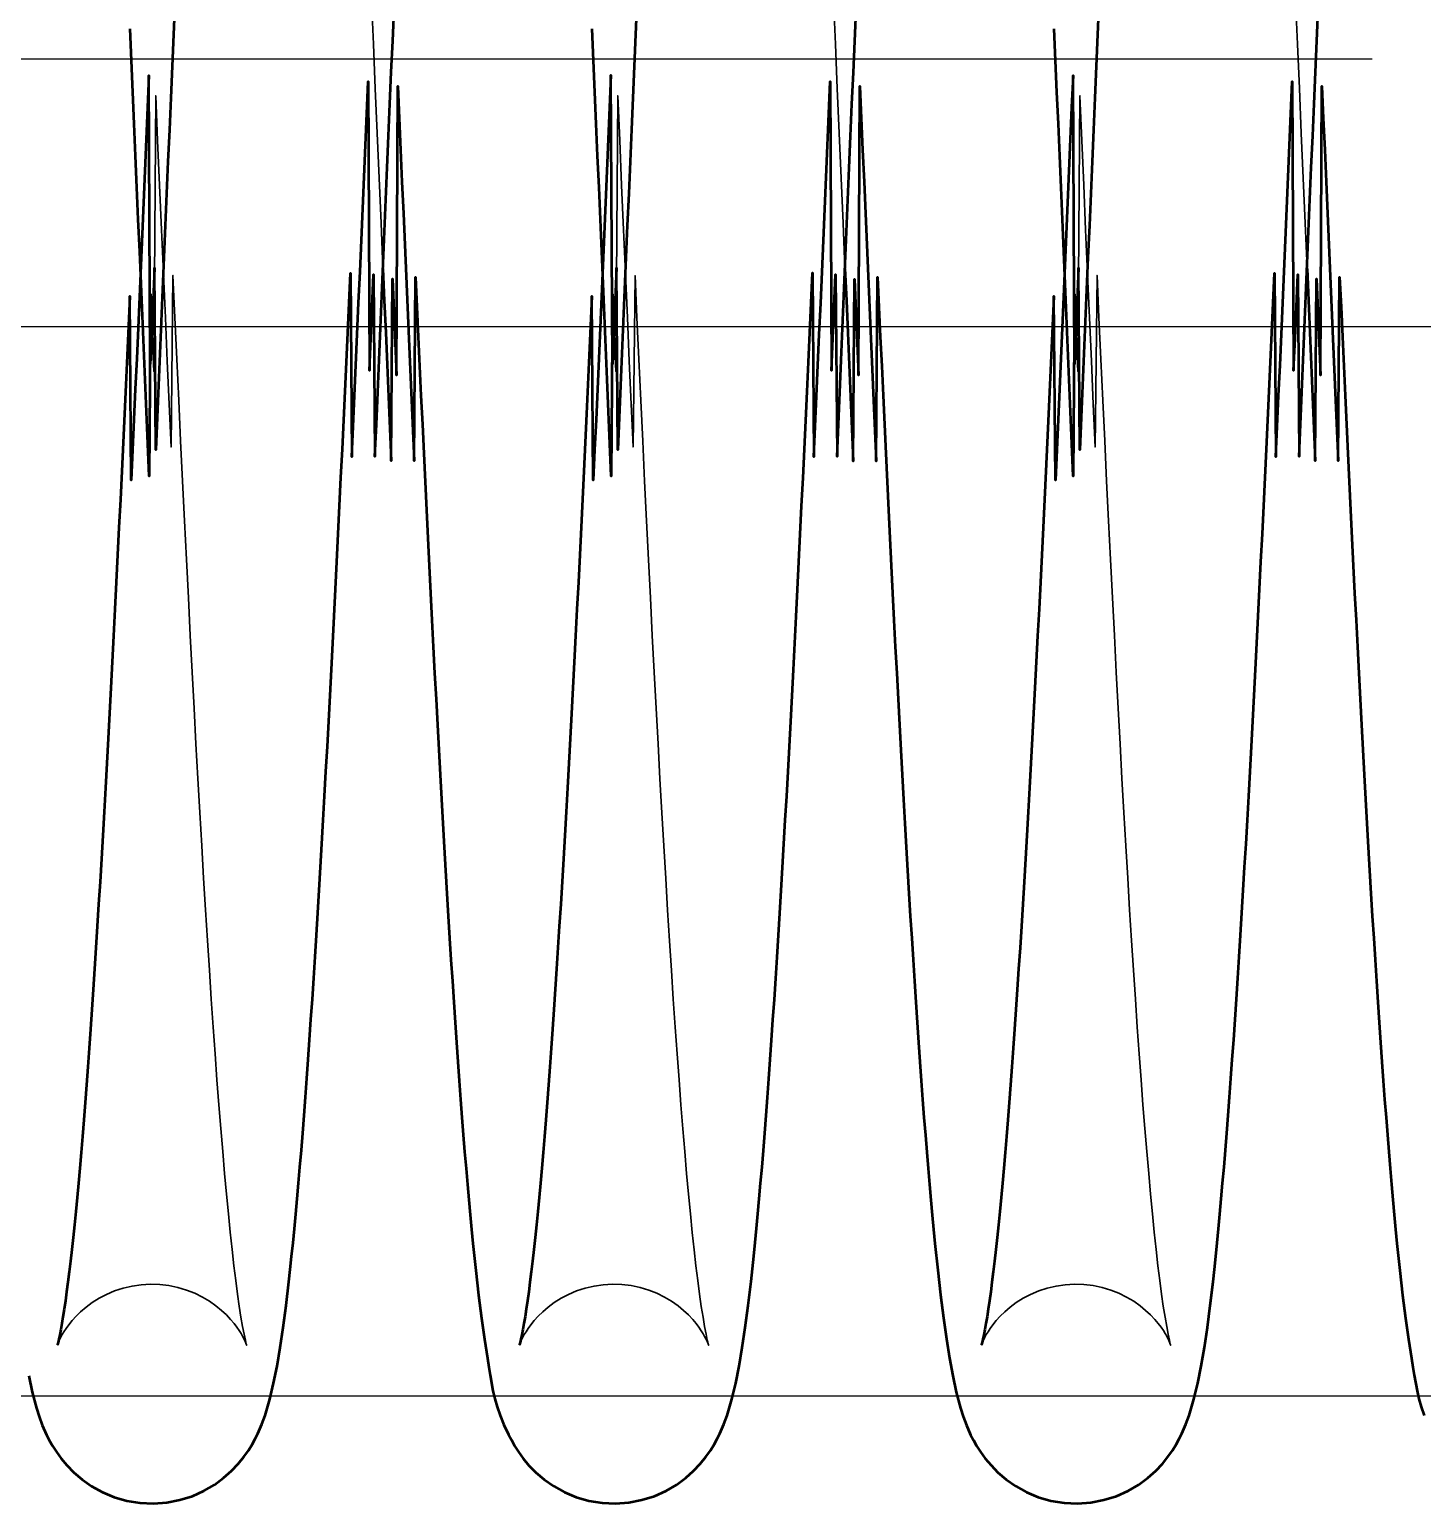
# Model space of a CAD drawing. Header units: millimetres. Extents: x 1448 to 104164, y -19509 to -89.
# Drawn here: x 83902.2 to 83954.3, y -3056.7 to -3001.5 of the extents above; entities that cross this region are included whole.
import ezdxf

# ---------------------------------------------------------------- set-up
doc = ezdxf.new("R2010")
doc.units = ezdxf.units.MM
doc.header["$LTSCALE"] = 60
doc.header["$MEASUREMENT"] = 0
doc.linetypes.add('CENTER', pattern=[2, 1.25, -0.25, 0.25, -0.25])
doc.layers.get('0').update_dxf_attribs({"linetype": 'CONTINUOUS'})
doc.layers.add('cen', color=14, linetype='CONTINUOUS')
doc.layers.add('가려진 것(ISO)', color=7, linetype='CONTINUOUS', lineweight=35)
doc.layers.add('가시적인 것(ISO)', color=7, linetype='CONTINUOUS', lineweight=50)

# ---------------------------------------------------------------- blocks, each defined once
blk = doc.blocks.new('토션스프링1')
at = {"layer": '가려진 것(ISO)', "flags": 128}
for points in [[(21463094.036, -50955456.936), (21463093.965, -50955458.59), (21463093.893, -50955460.254), (21463093.821, -50955461.927), (21463093.749, -50955463.607), (21463093.677, -50955465.293), (21463093.606, -50955466.981)], [(21463111.312, -50955456.939), (21463111.24, -50955458.591), (21463111.169, -50955460.254), (21463111.097, -50955461.926), (21463111.025, -50955463.606), (21463110.953, -50955465.292), (21463110.881, -50955466.982)], [(21463128.588, -50955456.936), (21463128.516, -50955458.59), (21463128.444, -50955460.254), (21463128.373, -50955461.927), (21463128.301, -50955463.607), (21463128.229, -50955465.293), (21463128.157, -50955466.981)], [(21463105.784, -50955507.244), (21463105.779, -50955507.229), (21463105.76, -50955507.177), (21463105.719, -50955507.083), (21463105.648, -50955506.94), (21463105.597, -50955506.847), (21463105.532, -50955506.739), (21463105.452, -50955506.617), (21463105.351, -50955506.478), (21463105.228, -50955506.326), (21463105.081, -50955506.163), (21463104.908, -50955505.994), (21463104.706, -50955505.822), (21463104.476, -50955505.652), (21463104.22, -50955505.491), (21463103.94, -50955505.344), (21463103.639, -50955505.217), (21463103.32, -50955505.114), (21463102.987, -50955505.035), (21463102.644, -50955504.985), (21463102.297, -50955504.965), (21463101.95, -50955504.976), (21463101.605, -50955505.017), (21463101.268, -50955505.086), (21463100.945, -50955505.182), (21463100.639, -50955505.303), (21463100.352, -50955505.445), (21463100.087, -50955505.602), (21463099.849, -50955505.768), (21463099.639, -50955505.94), (21463099.457, -50955506.111), (21463099.301, -50955506.277), (21463099.172, -50955506.432), (21463099.064, -50955506.572), (21463098.977, -50955506.699), (21463098.906, -50955506.811), (21463098.851, -50955506.91), (21463098.776, -50955507.065), (21463098.732, -50955507.166), (21463098.71, -50955507.224), (21463098.703, -50955507.244), (21463098.706, -50955507.234), (21463098.717, -50955507.197), (21463098.732, -50955507.137), (21463098.75, -50955507.056), (21463098.797, -50955506.837), (21463098.853, -50955506.547), (21463098.915, -50955506.195), (21463098.979, -50955505.788), (21463099.044, -50955505.333), (21463099.11, -50955504.827), (21463099.178, -50955504.272), (21463099.246, -50955503.671), (21463099.315, -50955503.023), (21463099.385, -50955502.331), (21463099.456, -50955501.596), (21463099.526, -50955500.819), (21463099.598, -50955500.001), (21463099.669, -50955499.144), (21463099.74, -50955498.25), (21463099.811, -50955497.319), (21463099.882, -50955496.353), (21463099.953, -50955495.347), (21463100.024, -50955494.304), (21463100.095, -50955493.225), (21463100.167, -50955492.111), (21463100.238, -50955490.962), (21463100.31, -50955489.781), (21463100.382, -50955488.569), (21463100.453, -50955487.327), (21463100.525, -50955486.056), (21463100.596, -50955484.757), (21463100.668, -50955483.432), (21463100.739, -50955482.082), (21463100.81, -50955480.705), (21463100.882, -50955479.3), (21463100.954, -50955477.869), (21463101.025, -50955476.413), (21463101.097, -50955474.934), (21463101.169, -50955473.433), (21463101.241, -50955471.913), (21463101.312, -50955470.373), (21463101.384, -50955468.817), (21463101.456, -50955467.245), (21463101.527, -50955473.659), (21463101.599, -50955472.061), (21463101.67, -50955470.451), (21463101.741, -50955468.826), (21463101.813, -50955467.186), (21463101.885, -50955465.534), (21463101.956, -50955463.871), (21463102.028, -50955462.2), (21463102.1, -50955460.521), (21463102.172, -50955470.836), (21463102.244, -50955469.147)], [(21463123.06, -50955507.244), (21463123.055, -50955507.229), (21463123.035, -50955507.177), (21463122.995, -50955507.083), (21463122.924, -50955506.94), (21463122.873, -50955506.847), (21463122.808, -50955506.739), (21463122.727, -50955506.616), (21463122.627, -50955506.478), (21463122.504, -50955506.325), (21463122.356, -50955506.162), (21463122.183, -50955505.993), (21463121.982, -50955505.821), (21463121.751, -50955505.652), (21463121.494, -50955505.491), (21463121.214, -50955505.344), (21463120.914, -50955505.217), (21463120.595, -50955505.113), (21463120.261, -50955505.035), (21463119.918, -50955504.985), (21463119.571, -50955504.965), (21463119.224, -50955504.976), (21463118.879, -50955505.017), (21463118.542, -50955505.087), (21463118.219, -50955505.183), (21463117.912, -50955505.304), (21463117.626, -50955505.445), (21463117.362, -50955505.603), (21463117.123, -50955505.77), (21463116.913, -50955505.941), (21463116.731, -50955506.112), (21463116.576, -50955506.278), (21463116.447, -50955506.433), (21463116.34, -50955506.574), (21463116.253, -50955506.702), (21463116.184, -50955506.815), (21463116.129, -50955506.913), (21463116.052, -50955507.065), (21463116.008, -50955507.166), (21463115.986, -50955507.223), (21463115.979, -50955507.244), (21463115.982, -50955507.234), (21463115.992, -50955507.197), (21463116.008, -50955507.136), (21463116.028, -50955507.055), (21463116.074, -50955506.836), (21463116.129, -50955506.549), (21463116.189, -50955506.199), (21463116.254, -50955505.792), (21463116.32, -50955505.333), (21463116.387, -50955504.828), (21463116.454, -50955504.275), (21463116.522, -50955503.674), (21463116.591, -50955503.027), (21463116.661, -50955502.336), (21463116.731, -50955501.601), (21463116.802, -50955500.825), (21463116.873, -50955500.007), (21463116.944, -50955499.15), (21463117.015, -50955498.254), (21463117.086, -50955497.322), (21463117.158, -50955496.353), (21463117.229, -50955495.35), (21463117.3, -50955494.31), (21463117.371, -50955493.232), (21463117.442, -50955492.119), (21463117.514, -50955490.971), (21463117.585, -50955489.79), (21463117.657, -50955488.577), (21463117.729, -50955487.333), (21463117.8, -50955486.061), (21463117.872, -50955484.76), (21463117.943, -50955483.433), (21463118.015, -50955482.08), (21463118.086, -50955480.703), (21463118.158, -50955479.301), (21463118.229, -50955477.873), (21463118.301, -50955476.418), (21463118.372, -50955474.94), (21463118.444, -50955473.44), (21463118.516, -50955471.919), (21463118.588, -50955470.378), (21463118.66, -50955468.82), (21463118.731, -50955467.246), (21463118.803, -50955473.657), (21463118.875, -50955472.056), (21463118.946, -50955470.443), (21463119.017, -50955468.82), (21463119.089, -50955467.183), (21463119.16, -50955465.534), (21463119.232, -50955463.872), (21463119.304, -50955462.202), (21463119.376, -50955460.523), (21463119.447, -50955470.837), (21463119.519, -50955469.147)], [(21463140.335, -50955507.244), (21463140.331, -50955507.229), (21463140.311, -50955507.177), (21463140.27, -50955507.083), (21463140.2, -50955506.94), (21463140.149, -50955506.847), (21463140.084, -50955506.739), (21463140.003, -50955506.617), (21463139.903, -50955506.478), (21463139.78, -50955506.326), (21463139.633, -50955506.163), (21463139.459, -50955505.994), (21463139.258, -50955505.822), (21463139.027, -50955505.652), (21463138.771, -50955505.491), (21463138.491, -50955505.344), (21463138.191, -50955505.217), (21463137.872, -50955505.114), (21463137.538, -50955505.035), (21463137.195, -50955504.985), (21463136.849, -50955504.965), (21463136.501, -50955504.976), (21463136.157, -50955505.017), (21463135.82, -50955505.086), (21463135.496, -50955505.182), (21463135.19, -50955505.303), (21463134.903, -50955505.445), (21463134.639, -50955505.602), (21463134.4, -50955505.768), (21463134.19, -50955505.94), (21463134.008, -50955506.111), (21463133.853, -50955506.277), (21463133.723, -50955506.432), (21463133.616, -50955506.572), (21463133.528, -50955506.699), (21463133.458, -50955506.811), (21463133.402, -50955506.91), (21463133.327, -50955507.065), (21463133.284, -50955507.166), (21463133.262, -50955507.224), (21463133.255, -50955507.244), (21463133.258, -50955507.234), (21463133.268, -50955507.197), (21463133.283, -50955507.137), (21463133.302, -50955507.056), (21463133.349, -50955506.837), (21463133.405, -50955506.547), (21463133.467, -50955506.195), (21463133.531, -50955505.788), (21463133.596, -50955505.333), (21463133.662, -50955504.827), (21463133.729, -50955504.272), (21463133.798, -50955503.671), (21463133.867, -50955503.023), (21463133.937, -50955502.331), (21463134.007, -50955501.596), (21463134.078, -50955500.819), (21463134.149, -50955500.001), (21463134.22, -50955499.144), (21463134.292, -50955498.25), (21463134.363, -50955497.319), (21463134.433, -50955496.353), (21463134.504, -50955495.347), (21463134.576, -50955494.304), (21463134.647, -50955493.225), (21463134.718, -50955492.111), (21463134.79, -50955490.962), (21463134.862, -50955489.781), (21463134.933, -50955488.569), (21463135.005, -50955487.327), (21463135.076, -50955486.056), (21463135.148, -50955484.757), (21463135.219, -50955483.432), (21463135.291, -50955482.082), (21463135.362, -50955480.705), (21463135.433, -50955479.3), (21463135.505, -50955477.869), (21463135.577, -50955476.413), (21463135.648, -50955474.934), (21463135.72, -50955473.433), (21463135.792, -50955471.913), (21463135.864, -50955470.373), (21463135.935, -50955468.817), (21463136.007, -50955467.245), (21463136.079, -50955473.659), (21463136.15, -50955472.061), (21463136.221, -50955470.451), (21463136.293, -50955468.826), (21463136.365, -50955467.186), (21463136.436, -50955465.534), (21463136.508, -50955463.871), (21463136.58, -50955462.2), (21463136.651, -50955460.521), (21463136.723, -50955470.836), (21463136.795, -50955469.147)]]:
    blk.add_lwpolyline(points, dxfattribs=at)
at = {"layer": '가시적인 것(ISO)', "flags": 128}
for points in [[(21463101.388, -50955457.062), (21463101.439, -50955458.238), (21463101.49, -50955459.419), (21463101.541, -50955460.603), (21463101.592, -50955461.792), (21463101.643, -50955462.983), (21463101.694, -50955464.177), (21463101.745, -50955465.372), (21463101.796, -50955466.569), (21463101.846, -50955467.766), (21463101.897, -50955468.964), (21463101.948, -50955470.161), (21463101.998, -50955471.359), (21463102.049, -50955472.559), (21463102.1, -50955473.761), (21463102.151, -50955466.962), (21463102.202, -50955468.164), (21463102.253, -50955469.365), (21463102.304, -50955470.564), (21463102.355, -50955459.762), (21463102.406, -50955460.956), (21463102.457, -50955462.148), (21463102.508, -50955463.336), (21463102.559, -50955464.519), (21463102.609, -50955465.698), (21463102.66, -50955466.871), (21463102.711, -50955468.037), (21463102.762, -50955469.197), (21463102.813, -50955470.349), (21463102.863, -50955471.494), (21463102.914, -50955472.634), (21463102.965, -50955473.768), (21463103.016, -50955474.895), (21463103.067, -50955468.016), (21463103.117, -50955469.129), (21463103.168, -50955470.234), (21463103.219, -50955471.33), (21463103.27, -50955472.417), (21463103.321, -50955473.494), (21463103.372, -50955474.561), (21463103.423, -50955475.618), (21463103.474, -50955476.662), (21463103.525, -50955477.695), (21463103.576, -50955478.715), (21463103.626, -50955479.722), (21463103.677, -50955480.716), (21463103.728, -50955481.695), (21463103.778, -50955482.662), (21463103.829, -50955483.616), (21463103.88, -50955484.558), (21463103.931, -50955485.486), (21463103.982, -50955486.401), (21463104.032, -50955487.302), (21463104.083, -50955488.187), (21463104.134, -50955489.058), (21463104.185, -50955489.913), (21463104.236, -50955490.752), (21463104.286, -50955491.575), (21463104.337, -50955492.38), (21463104.388, -50955493.168), (21463104.438, -50955493.939), (21463104.489, -50955494.69), (21463104.539, -50955495.423), (21463104.59, -50955496.137), (21463104.64, -50955496.834), (21463104.691, -50955497.512), (21463104.741, -50955498.172), (21463104.791, -50955498.813), (21463104.842, -50955499.434), (21463104.892, -50955500.037), (21463104.942, -50955500.619), (21463104.992, -50955501.181), (21463105.042, -50955501.721), (21463105.092, -50955502.241), (21463105.141, -50955502.739), (21463105.19, -50955503.214), (21463105.239, -50955503.667), (21463105.288, -50955504.097), (21463105.336, -50955504.505), (21463105.385, -50955504.89), (21463105.432, -50955505.251), (21463105.479, -50955505.587), (21463105.525, -50955505.898), (21463105.569, -50955506.18), (21463105.612, -50955506.435), (21463105.653, -50955506.66), (21463105.691, -50955506.854), (21463105.726, -50955507.014), (21463105.755, -50955507.137), (21463105.776, -50955507.216), (21463105.784, -50955507.244)], [(21463102.244, -50955469.147), (21463102.294, -50955467.947), (21463102.345, -50955474.745), (21463102.396, -50955473.544), (21463102.447, -50955472.344), (21463102.498, -50955471.145), (21463102.548, -50955469.947), (21463102.599, -50955468.75), (21463102.65, -50955467.551), (21463102.701, -50955466.353), (21463102.752, -50955465.156), (21463102.802, -50955463.96), (21463102.853, -50955462.766), (21463102.904, -50955461.575), (21463102.955, -50955460.387), (21463103.006, -50955459.203), (21463103.057, -50955458.023)], [(21463118.664, -50955457.057), (21463118.715, -50955458.232), (21463118.765, -50955459.413), (21463118.816, -50955460.597), (21463118.867, -50955461.786), (21463118.918, -50955462.978), (21463118.969, -50955464.173), (21463119.02, -50955465.37), (21463119.071, -50955466.568), (21463119.122, -50955467.767), (21463119.173, -50955468.966), (21463119.224, -50955470.165), (21463119.274, -50955471.363), (21463119.325, -50955472.561), (21463119.376, -50955473.761), (21463119.427, -50955466.961), (21463119.477, -50955468.161), (21463119.528, -50955469.361), (21463119.579, -50955470.559), (21463119.63, -50955459.756), (21463119.681, -50955460.951), (21463119.732, -50955462.142), (21463119.783, -50955463.331), (21463119.834, -50955464.515), (21463119.885, -50955465.694), (21463119.936, -50955466.868), (21463119.987, -50955468.036), (21463120.038, -50955469.198), (21463120.089, -50955470.352), (21463120.139, -50955471.499), (21463120.19, -50955472.637), (21463120.241, -50955473.77), (21463120.291, -50955474.895), (21463120.342, -50955468.014), (21463120.393, -50955469.126), (21463120.444, -50955470.23), (21463120.495, -50955471.326), (21463120.546, -50955472.413), (21463120.597, -50955473.49), (21463120.648, -50955474.557), (21463120.699, -50955475.613), (21463120.75, -50955476.659), (21463120.801, -50955477.692), (21463120.851, -50955478.714), (21463120.902, -50955479.722), (21463120.953, -50955480.718), (21463121.004, -50955481.699), (21463121.054, -50955482.666), (21463121.105, -50955483.619), (21463121.156, -50955484.559), (21463121.206, -50955485.486), (21463121.257, -50955486.4), (21463121.308, -50955487.3), (21463121.359, -50955488.185), (21463121.41, -50955489.055), (21463121.46, -50955489.91), (21463121.511, -50955490.749), (21463121.562, -50955491.572), (21463121.613, -50955492.378), (21463121.664, -50955493.166), (21463121.714, -50955493.937), (21463121.765, -50955494.69), (21463121.815, -50955495.425), (21463121.866, -50955496.14), (21463121.916, -50955496.836), (21463121.966, -50955497.513), (21463122.017, -50955498.172), (21463122.067, -50955498.813), (21463122.117, -50955499.434), (21463122.168, -50955500.036), (21463122.218, -50955500.618), (21463122.268, -50955501.18), (21463122.318, -50955501.72), (21463122.367, -50955502.24), (21463122.417, -50955502.738), (21463122.466, -50955503.214), (21463122.515, -50955503.667), (21463122.564, -50955504.098), (21463122.612, -50955504.505), (21463122.66, -50955504.889), (21463122.708, -50955505.25), (21463122.755, -50955505.587), (21463122.801, -50955505.897), (21463122.845, -50955506.181), (21463122.888, -50955506.435), (21463122.929, -50955506.66), (21463122.967, -50955506.854), (21463123.001, -50955507.014), (21463123.03, -50955507.137), (21463123.051, -50955507.216), (21463123.06, -50955507.244)], [(21463119.519, -50955469.147), (21463119.57, -50955467.946), (21463119.621, -50955474.743), (21463119.672, -50955473.54), (21463119.723, -50955472.338), (21463119.774, -50955471.136), (21463119.825, -50955469.936), (21463119.875, -50955468.738), (21463119.926, -50955467.543), (21463119.977, -50955466.347), (21463120.027, -50955465.152), (21463120.078, -50955463.958), (21463120.129, -50955462.766), (21463120.18, -50955461.575), (21463120.231, -50955460.388), (21463120.282, -50955459.204), (21463120.333, -50955458.024)], [(21463135.94, -50955457.062), (21463135.991, -50955458.238), (21463136.041, -50955459.419), (21463136.092, -50955460.603), (21463136.143, -50955461.792), (21463136.194, -50955462.983), (21463136.245, -50955464.177), (21463136.296, -50955465.372), (21463136.347, -50955466.569), (21463136.398, -50955467.766), (21463136.449, -50955468.964), (21463136.499, -50955470.161), (21463136.55, -50955471.359), (21463136.601, -50955472.559), (21463136.652, -50955473.761), (21463136.702, -50955466.962), (21463136.753, -50955468.164), (21463136.804, -50955469.365), (21463136.855, -50955470.564), (21463136.906, -50955459.762), (21463136.957, -50955460.956), (21463137.008, -50955462.148), (21463137.059, -50955463.336), (21463137.11, -50955464.519), (21463137.161, -50955465.698), (21463137.212, -50955466.871), (21463137.263, -50955468.037), (21463137.313, -50955469.197), (21463137.364, -50955470.349), (21463137.415, -50955471.494), (21463137.466, -50955472.634), (21463137.516, -50955473.768), (21463137.567, -50955474.895), (21463137.618, -50955468.016), (21463137.669, -50955469.129), (21463137.72, -50955470.234), (21463137.771, -50955471.33), (21463137.822, -50955472.417), (21463137.873, -50955473.494), (21463137.924, -50955474.561), (21463137.975, -50955475.618), (21463138.026, -50955476.662), (21463138.076, -50955477.695), (21463138.127, -50955478.715), (21463138.178, -50955479.722), (21463138.229, -50955480.716), (21463138.279, -50955481.695), (21463138.33, -50955482.662), (21463138.381, -50955483.616), (21463138.431, -50955484.558), (21463138.482, -50955485.486), (21463138.533, -50955486.401), (21463138.584, -50955487.302), (21463138.635, -50955488.187), (21463138.686, -50955489.058), (21463138.736, -50955489.913), (21463138.787, -50955490.752), (21463138.838, -50955491.575), (21463138.889, -50955492.38), (21463138.939, -50955493.168), (21463138.99, -50955493.939), (21463139.04, -50955494.69), (21463139.091, -50955495.423), (21463139.141, -50955496.137), (21463139.192, -50955496.834), (21463139.242, -50955497.512), (21463139.292, -50955498.172), (21463139.343, -50955498.813), (21463139.393, -50955499.434), (21463139.443, -50955500.037), (21463139.494, -50955500.619), (21463139.544, -50955501.181), (21463139.593, -50955501.721), (21463139.643, -50955502.241), (21463139.693, -50955502.739), (21463139.742, -50955503.214), (21463139.791, -50955503.667), (21463139.839, -50955504.097), (21463139.888, -50955504.505), (21463139.936, -50955504.89), (21463139.984, -50955505.251), (21463140.031, -50955505.587), (21463140.077, -50955505.898), (21463140.121, -50955506.18), (21463140.164, -50955506.435), (21463140.204, -50955506.66), (21463140.242, -50955506.854), (21463140.277, -50955507.014), (21463140.306, -50955507.137), (21463140.327, -50955507.216), (21463140.335, -50955507.244)], [(21463136.795, -50955469.147), (21463136.846, -50955467.947), (21463136.897, -50955474.745), (21463136.948, -50955473.544), (21463136.998, -50955472.344), (21463137.049, -50955471.145), (21463137.1, -50955469.947), (21463137.151, -50955468.75), (21463137.201, -50955467.551), (21463137.252, -50955466.353), (21463137.303, -50955465.156), (21463137.354, -50955463.96), (21463137.405, -50955462.766), (21463137.456, -50955461.575), (21463137.507, -50955460.387), (21463137.558, -50955459.203), (21463137.609, -50955458.023)], [(21463093.606, -50955466.981), (21463093.555, -50955468.181), (21463093.504, -50955469.381), (21463093.453, -50955470.581), (21463093.402, -50955471.78), (21463093.352, -50955472.977), (21463093.301, -50955474.175), (21463093.25, -50955467.374), (21463093.2, -50955468.573), (21463093.149, -50955469.772), (21463093.098, -50955470.97), (21463093.047, -50955460.166), (21463092.996, -50955461.36), (21463092.945, -50955462.551), (21463092.894, -50955463.739), (21463092.843, -50955464.923), (21463092.792, -50955466.102), (21463092.741, -50955467.276), (21463092.69, -50955468.445), (21463092.639, -50955469.607), (21463092.589, -50955470.761), (21463092.538, -50955471.909), (21463092.487, -50955473.048), (21463092.436, -50955474.179), (21463092.386, -50955467.304), (21463092.335, -50955468.422), (21463092.284, -50955469.533), (21463092.233, -50955470.636), (21463092.182, -50955471.732), (21463092.131, -50955472.818), (21463092.08, -50955473.895), (21463092.029, -50955474.963), (21463091.978, -50955476.02), (21463091.927, -50955477.066), (21463091.876, -50955478.101), (21463091.825, -50955479.125), (21463091.774, -50955480.135), (21463091.724, -50955481.133), (21463091.673, -50955482.117), (21463091.622, -50955483.087), (21463091.571, -50955484.043), (21463091.52, -50955484.985), (21463091.47, -50955485.914), (21463091.419, -50955486.83), (21463091.368, -50955487.732), (21463091.317, -50955488.621), (21463091.266, -50955489.495), (21463091.215, -50955490.354), (21463091.164, -50955491.198), (21463091.113, -50955492.027), (21463091.061, -50955492.84), (21463091.01, -50955493.637), (21463090.959, -50955494.417), (21463090.908, -50955495.18), (21463090.857, -50955495.925), (21463090.806, -50955496.653), (21463090.754, -50955497.363), (21463090.703, -50955498.054), (21463090.652, -50955498.726), (21463090.601, -50955499.38), (21463090.55, -50955500.015), (21463090.499, -50955500.632), (21463090.448, -50955501.231), (21463090.397, -50955501.812), (21463090.346, -50955502.375), (21463090.294, -50955502.92), (21463090.242, -50955503.446), (21463090.138, -50955504.446), (21463090.031, -50955505.374), (21463089.923, -50955506.232), (21463089.811, -50955507.018), (21463089.697, -50955507.733), (21463089.646, -50955508.059), (21463089.598, -50955508.367), (21463089.493, -50955508.956), (21463089.424, -50955509.251), (21463089.336, -50955509.554), (21463089.225, -50955509.874)], [(21463110.881, -50955466.982), (21463110.83, -50955468.182), (21463110.78, -50955469.384), (21463110.729, -50955470.585), (21463110.678, -50955471.786), (21463110.627, -50955472.986), (21463110.576, -50955474.184), (21463110.526, -50955467.38), (21463110.475, -50955468.578), (21463110.424, -50955469.775), (21463110.373, -50955470.971), (21463110.323, -50955460.166), (21463110.272, -50955461.359), (21463110.221, -50955462.55), (21463110.17, -50955463.738), (21463110.119, -50955464.921), (21463110.068, -50955466.101), (21463110.017, -50955467.276), (21463109.966, -50955468.445), (21463109.915, -50955469.608), (21463109.864, -50955470.765), (21463109.813, -50955471.914), (21463109.762, -50955473.055), (21463109.712, -50955474.188), (21463109.661, -50955467.312), (21463109.61, -50955468.428), (21463109.56, -50955469.537), (21463109.509, -50955470.639), (21463109.458, -50955471.733), (21463109.407, -50955472.819), (21463109.356, -50955473.895), (21463109.305, -50955474.962), (21463109.254, -50955476.019), (21463109.203, -50955477.065), (21463109.152, -50955478.1), (21463109.101, -50955479.124), (21463109.05, -50955480.136), (21463108.999, -50955481.134), (21463108.948, -50955482.12), (21463108.897, -50955483.092), (21463108.847, -50955484.049), (21463108.796, -50955484.992), (21463108.745, -50955485.92), (21463108.694, -50955486.835), (21463108.643, -50955487.736), (21463108.593, -50955488.623), (21463108.542, -50955489.496), (21463108.491, -50955490.355), (21463108.439, -50955491.198), (21463108.388, -50955492.027), (21463108.337, -50955492.839), (21463108.286, -50955493.636), (21463108.235, -50955494.416), (21463108.184, -50955495.179), (21463108.132, -50955495.925), (21463108.081, -50955496.654), (21463108.03, -50955497.364), (21463107.979, -50955498.057), (21463107.928, -50955498.731), (21463107.876, -50955499.385), (21463107.825, -50955500.021), (21463107.774, -50955500.638), (21463107.723, -50955501.236), (21463107.673, -50955501.815), (21463107.622, -50955502.377), (21463107.571, -50955502.92), (21463107.519, -50955503.445), (21463107.415, -50955504.441), (21463107.31, -50955505.366), (21463107.201, -50955506.223), (21463107.089, -50955507.011), (21463106.973, -50955507.733), (21463106.852, -50955508.389), (21463106.72, -50955508.999), (21463106.558, -50955509.597), (21463106.462, -50955509.904), (21463106.344, -50955510.23), (21463106.183, -50955510.591), (21463106.081, -50955510.79), (21463105.959, -50955511.002), (21463105.814, -50955511.232), (21463105.636, -50955511.478), (21463105.42, -50955511.735), (21463105.161, -50955512.001), (21463104.853, -50955512.264), (21463104.497, -50955512.513), (21463104.094, -50955512.736), (21463103.653, -50955512.921), (21463103.182, -50955513.059), (21463102.69, -50955513.14), (21463102.186, -50955513.163), (21463101.685, -50955513.127), (21463101.197, -50955513.032), (21463100.731, -50955512.883), (21463100.298, -50955512.689), (21463099.907, -50955512.46), (21463099.561, -50955512.205), (21463099.263, -50955511.94), (21463099.014, -50955511.676), (21463098.808, -50955511.42), (21463098.638, -50955511.178), (21463098.499, -50955510.952), (21463098.383, -50955510.743), (21463098.286, -50955510.548), (21463098.134, -50955510.193), (21463098.014, -50955509.868), (21463097.833, -50955509.263), (21463097.693, -50955508.666), (21463097.565, -50955508.026), (21463097.445, -50955507.331), (21463097.333, -50955506.578), (21463097.225, -50955505.761), (21463097.121, -50955504.877), (21463097.07, -50955504.408), (21463097.019, -50955503.921), (21463096.967, -50955503.414), (21463096.916, -50955502.888), (21463096.864, -50955502.341), (21463096.812, -50955501.774), (21463096.76, -50955501.188), (21463096.709, -50955500.582), (21463096.657, -50955499.957), (21463096.605, -50955499.313), (21463096.554, -50955498.65), (21463096.502, -50955497.969), (21463096.451, -50955497.271), (21463096.399, -50955496.555), (21463096.348, -50955495.821), (21463096.296, -50955495.071), (21463096.245, -50955494.304), (21463096.194, -50955493.521), (21463096.143, -50955492.722), (21463096.091, -50955491.908), (21463096.04, -50955491.078), (21463095.989, -50955490.233), (21463095.938, -50955489.373), (21463095.887, -50955488.499), (21463095.837, -50955487.611), (21463095.786, -50955486.71), (21463095.735, -50955485.793), (21463095.684, -50955484.86), (21463095.633, -50955483.913), (21463095.582, -50955482.952), (21463095.531, -50955481.976), (21463095.48, -50955480.988), (21463095.429, -50955479.986), (21463095.378, -50955478.972), (21463095.327, -50955477.947), (21463095.276, -50955476.91), (21463095.225, -50955475.862), (21463095.174, -50955474.804), (21463095.123, -50955473.737), (21463095.073, -50955472.66), (21463095.022, -50955471.574), (21463094.971, -50955470.48), (21463094.92, -50955469.379), (21463094.87, -50955468.27), (21463094.819, -50955467.152), (21463094.768, -50955474.025), (21463094.717, -50955472.889), (21463094.666, -50955471.745), (21463094.615, -50955470.594), (21463094.565, -50955469.435), (21463094.514, -50955468.27), (21463094.463, -50955467.1), (21463094.412, -50955465.924), (21463094.361, -50955464.744), (21463094.31, -50955463.56), (21463094.259, -50955462.372), (21463094.208, -50955461.182), (21463094.157, -50955459.989), (21463094.106, -50955470.795), (21463094.055, -50955469.6), (21463094.005, -50955468.405), (21463093.954, -50955467.209), (21463093.903, -50955474.011), (21463093.853, -50955472.811), (21463093.802, -50955471.61), (21463093.751, -50955470.407), (21463093.7, -50955469.205), (21463093.649, -50955468.002), (21463093.598, -50955466.801), (21463093.547, -50955465.601), (21463093.496, -50955464.404), (21463093.445, -50955463.209), (21463093.394, -50955462.018), (21463093.343, -50955460.83), (21463093.292, -50955459.648), (21463093.241, -50955458.47), (21463093.191, -50955457.299)], [(21463128.157, -50955466.981), (21463128.106, -50955468.181), (21463128.055, -50955469.381), (21463128.005, -50955470.581), (21463127.954, -50955471.78), (21463127.903, -50955472.977), (21463127.853, -50955474.175), (21463127.802, -50955467.374), (21463127.751, -50955468.573), (21463127.7, -50955469.772), (21463127.649, -50955470.97), (21463127.598, -50955460.166), (21463127.547, -50955461.36), (21463127.496, -50955462.551), (21463127.445, -50955463.739), (21463127.394, -50955464.923), (21463127.344, -50955466.102), (21463127.293, -50955467.276), (21463127.242, -50955468.445), (21463127.191, -50955469.607), (21463127.14, -50955470.761), (21463127.089, -50955471.909), (21463127.038, -50955473.048), (21463126.988, -50955474.179), (21463126.937, -50955467.304), (21463126.886, -50955468.422), (21463126.836, -50955469.533), (21463126.785, -50955470.636), (21463126.734, -50955471.732), (21463126.683, -50955472.818), (21463126.632, -50955473.895), (21463126.581, -50955474.963), (21463126.53, -50955476.02), (21463126.479, -50955477.066), (21463126.428, -50955478.101), (21463126.377, -50955479.125), (21463126.326, -50955480.135), (21463126.275, -50955481.133), (21463126.224, -50955482.117), (21463126.173, -50955483.087), (21463126.123, -50955484.043), (21463126.072, -50955484.985), (21463126.021, -50955485.914), (21463125.97, -50955486.83), (21463125.919, -50955487.732), (21463125.868, -50955488.621), (21463125.817, -50955489.495), (21463125.766, -50955490.354), (21463125.715, -50955491.198), (21463125.664, -50955492.027), (21463125.613, -50955492.84), (21463125.562, -50955493.637), (21463125.511, -50955494.417), (21463125.459, -50955495.18), (21463125.408, -50955495.925), (21463125.357, -50955496.653), (21463125.306, -50955497.363), (21463125.255, -50955498.054), (21463125.204, -50955498.726), (21463125.153, -50955499.38), (21463125.102, -50955500.015), (21463125.051, -50955500.632), (21463125, -50955501.231), (21463124.949, -50955501.812), (21463124.897, -50955502.375), (21463124.846, -50955502.92), (21463124.794, -50955503.446), (21463124.689, -50955504.446), (21463124.583, -50955505.374), (21463124.474, -50955506.232), (21463124.363, -50955507.018), (21463124.249, -50955507.733), (21463124.197, -50955508.059), (21463124.15, -50955508.367), (21463124.044, -50955508.956), (21463123.975, -50955509.251), (21463123.888, -50955509.554), (21463123.776, -50955509.874), (21463123.635, -50955510.216), (21463123.459, -50955510.588), (21463123.356, -50955510.788), (21463123.236, -50955511.002), (21463123.09, -50955511.234), (21463122.912, -50955511.479), (21463122.696, -50955511.736), (21463122.436, -50955512.001), (21463122.128, -50955512.264), (21463121.773, -50955512.513), (21463121.371, -50955512.736), (21463120.928, -50955512.921), (21463120.457, -50955513.059), (21463119.965, -50955513.14), (21463119.462, -50955513.163), (21463118.961, -50955513.127), (21463118.473, -50955513.032), (21463118.007, -50955512.883), (21463117.573, -50955512.689), (21463117.182, -50955512.46), (21463116.837, -50955512.206), (21463116.539, -50955511.94), (21463116.29, -50955511.675), (21463116.083, -50955511.42), (21463115.914, -50955511.178), (21463115.774, -50955510.952), (21463115.659, -50955510.743), (21463115.562, -50955510.548), (21463115.409, -50955510.193), (21463115.29, -50955509.869), (21463115.107, -50955509.262), (21463114.968, -50955508.665), (21463114.842, -50955508.03), (21463114.723, -50955507.335), (21463114.609, -50955506.578), (21463114.501, -50955505.757), (21463114.395, -50955504.868), (21463114.292, -50955503.91), (21463114.241, -50955503.403), (21463114.19, -50955502.878), (21463114.139, -50955502.334), (21463114.087, -50955501.77), (21463114.036, -50955501.187), (21463113.984, -50955500.584), (21463113.933, -50955499.962), (21463113.881, -50955499.32), (21463113.83, -50955498.659), (21463113.778, -50955497.979), (21463113.727, -50955497.281), (21463113.676, -50955496.566), (21463113.624, -50955495.833), (21463113.573, -50955495.082), (21463113.521, -50955494.315), (21463113.47, -50955493.531), (21463113.419, -50955492.731), (21463113.368, -50955491.915), (21463113.316, -50955491.084), (21463113.265, -50955490.237), (21463113.214, -50955489.376), (21463113.163, -50955488.501), (21463113.112, -50955487.611), (21463113.061, -50955486.708), (21463113.011, -50955485.791), (21463112.96, -50955484.861), (21463112.909, -50955483.917), (21463112.858, -50955482.957), (21463112.807, -50955481.984), (21463112.757, -50955480.996), (21463112.706, -50955479.996), (21463112.655, -50955478.982), (21463112.604, -50955477.957), (21463112.553, -50955476.92), (21463112.502, -50955475.872), (21463112.451, -50955474.813), (21463112.4, -50955473.745), (21463112.349, -50955472.667), (21463112.298, -50955471.579), (21463112.247, -50955470.484), (21463112.196, -50955469.38), (21463112.145, -50955468.269), (21463112.095, -50955467.151), (21463112.044, -50955474.027), (21463111.993, -50955472.893), (21463111.942, -50955471.752), (21463111.892, -50955470.602), (21463111.841, -50955469.445), (21463111.79, -50955468.281), (21463111.739, -50955467.111), (21463111.688, -50955465.936), (21463111.637, -50955464.756), (21463111.586, -50955463.571), (21463111.535, -50955462.383), (21463111.484, -50955461.191), (21463111.433, -50955459.997), (21463111.382, -50955470.801), (21463111.331, -50955469.604), (21463111.28, -50955468.406), (21463111.23, -50955467.208), (21463111.179, -50955474.011), (21463111.128, -50955472.814), (21463111.078, -50955471.615), (21463111.027, -50955470.414), (21463110.976, -50955469.213), (21463110.925, -50955468.013), (21463110.874, -50955466.812), (21463110.823, -50955465.613), (21463110.772, -50955464.416), (21463110.721, -50955463.221), (21463110.67, -50955462.029), (21463110.619, -50955460.841), (21463110.568, -50955459.657), (21463110.518, -50955458.479), (21463110.467, -50955457.305)], [(21463141.403, -50955508.389), (21463141.271, -50955508.999), (21463141.11, -50955509.597), (21463141.013, -50955509.904), (21463140.895, -50955510.23), (21463140.735, -50955510.591), (21463140.632, -50955510.79), (21463140.511, -50955511.002), (21463140.365, -50955511.232), (21463140.187, -50955511.478), (21463139.972, -50955511.735), (21463139.712, -50955512.001), (21463139.405, -50955512.264), (21463139.049, -50955512.513), (21463138.646, -50955512.736), (21463138.204, -50955512.921), (21463137.733, -50955513.059), (21463137.241, -50955513.14), (21463136.738, -50955513.163), (21463136.237, -50955513.127), (21463135.749, -50955513.032), (21463135.282, -50955512.883), (21463134.849, -50955512.689), (21463134.458, -50955512.46), (21463134.113, -50955512.205), (21463133.815, -50955511.94), (21463133.565, -50955511.676), (21463133.359, -50955511.42), (21463133.189, -50955511.178), (21463133.05, -50955510.952), (21463132.934, -50955510.743), (21463132.837, -50955510.548), (21463132.685, -50955510.193), (21463132.565, -50955509.868), (21463132.384, -50955509.263), (21463132.244, -50955508.666), (21463132.116, -50955508.026), (21463131.997, -50955507.331), (21463131.884, -50955506.578), (21463131.777, -50955505.761), (21463131.673, -50955504.877), (21463131.621, -50955504.408), (21463131.57, -50955503.921), (21463131.519, -50955503.414), (21463131.467, -50955502.888), (21463131.415, -50955502.341), (21463131.364, -50955501.774), (21463131.312, -50955501.188), (21463131.26, -50955500.582), (21463131.208, -50955499.957), (21463131.157, -50955499.313), (21463131.105, -50955498.65), (21463131.054, -50955497.969), (21463131.002, -50955497.271), (21463130.951, -50955496.555), (21463130.899, -50955495.821), (21463130.848, -50955495.071), (21463130.796, -50955494.304), (21463130.745, -50955493.521), (21463130.694, -50955492.722), (21463130.643, -50955491.908), (21463130.592, -50955491.078), (21463130.541, -50955490.233), (21463130.49, -50955489.373), (21463130.439, -50955488.499), (21463130.388, -50955487.611), (21463130.337, -50955486.71), (21463130.287, -50955485.793), (21463130.236, -50955484.86), (21463130.185, -50955483.913), (21463130.134, -50955482.952), (21463130.083, -50955481.976), (21463130.032, -50955480.988), (21463129.981, -50955479.986), (21463129.93, -50955478.972), (21463129.879, -50955477.947), (21463129.828, -50955476.91), (21463129.777, -50955475.862), (21463129.726, -50955474.804), (21463129.675, -50955473.737), (21463129.624, -50955472.66), (21463129.573, -50955471.574), (21463129.522, -50955470.48), (21463129.472, -50955469.379), (21463129.421, -50955468.27), (21463129.37, -50955467.152), (21463129.32, -50955474.025), (21463129.269, -50955472.889), (21463129.218, -50955471.745), (21463129.167, -50955470.594), (21463129.116, -50955469.435), (21463129.065, -50955468.27), (21463129.014, -50955467.1), (21463128.963, -50955465.924), (21463128.912, -50955464.744), (21463128.861, -50955463.56), (21463128.81, -50955462.372), (21463128.759, -50955461.182), (21463128.708, -50955459.989), (21463128.658, -50955470.795), (21463128.607, -50955469.6), (21463128.556, -50955468.405), (21463128.505, -50955467.209), (21463128.455, -50955474.011), (21463128.404, -50955472.811), (21463128.353, -50955471.61), (21463128.302, -50955470.407), (21463128.251, -50955469.205), (21463128.2, -50955468.002), (21463128.149, -50955466.801), (21463128.099, -50955465.601), (21463128.048, -50955464.404), (21463127.997, -50955463.209), (21463127.946, -50955462.018), (21463127.895, -50955460.83), (21463127.844, -50955459.648), (21463127.793, -50955458.47), (21463127.742, -50955457.299)]]:
    blk.add_lwpolyline(points, dxfattribs=at)
blk = doc.blocks.new('토션스프링12345')
blk.add_blockref('토션스프링1', (1400.606, -3974.283))

msp = doc.modelspace()

# ---------------------------------------------------------------- linework, layer by layer
at = {"color": 3}
for p, q in [((79607.442, -3012.641), (85865.368, -3012.641)), ((85582.442, -3052.641), (79782.442, -3052.641))]:
    msp.add_line(p, q, dxfattribs=at)
at = {"layer": 'cen', "linetype": 'CENTER'}
msp.add_line((79557.442, -3002.641), (85915.368, -3002.641), dxfattribs=at)

# ---------------------------------------------------------------- block references
at = {"xscale": -1}
msp.add_blockref('토션스프링12345', (21548444.213, 50956430.79), dxfattribs=at)

doc.saveas('drawing.dxf')
